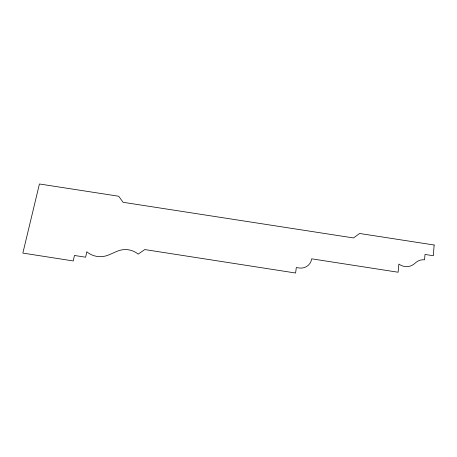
<?xml version="1.0" encoding="UTF-8"?>
<svg xmlns="http://www.w3.org/2000/svg" width="457" height="457" viewBox="0 0 457 457"><rect width="100%" height="100%" fill="white"/><g stroke="black" fill="none" stroke-linecap="round" stroke-linejoin="round"><path stroke-width="0.69" d="M434.15 245.003L433.322 255.726L425.004 254.44L424.57 259.827A12.179 11.242 39.9 0 0 416.281 262.198L413.996 264.06A12.625 11.705 37 0 1 398.847 264.072L398.104 272.235L311.663 258.822A11.316 10.877 27.8 0 1 299.112 267.979L296.319 267.539L295.599 273.018L144.783 249.568L138.157 254.132A20.354 19.502 -27.1 0 0 116.969 251.344L109.12 254.789A21.062 19.885 -23.6 0 1 86.807 251.756L85.636 257.211L74.445 255.469L73.246 260.947L22.85 253.087L39.433 183.982L118.7 196.236L123.093 202.297L353.512 237.943L359.602 233.481L434.15 245.003"/></g></svg>
